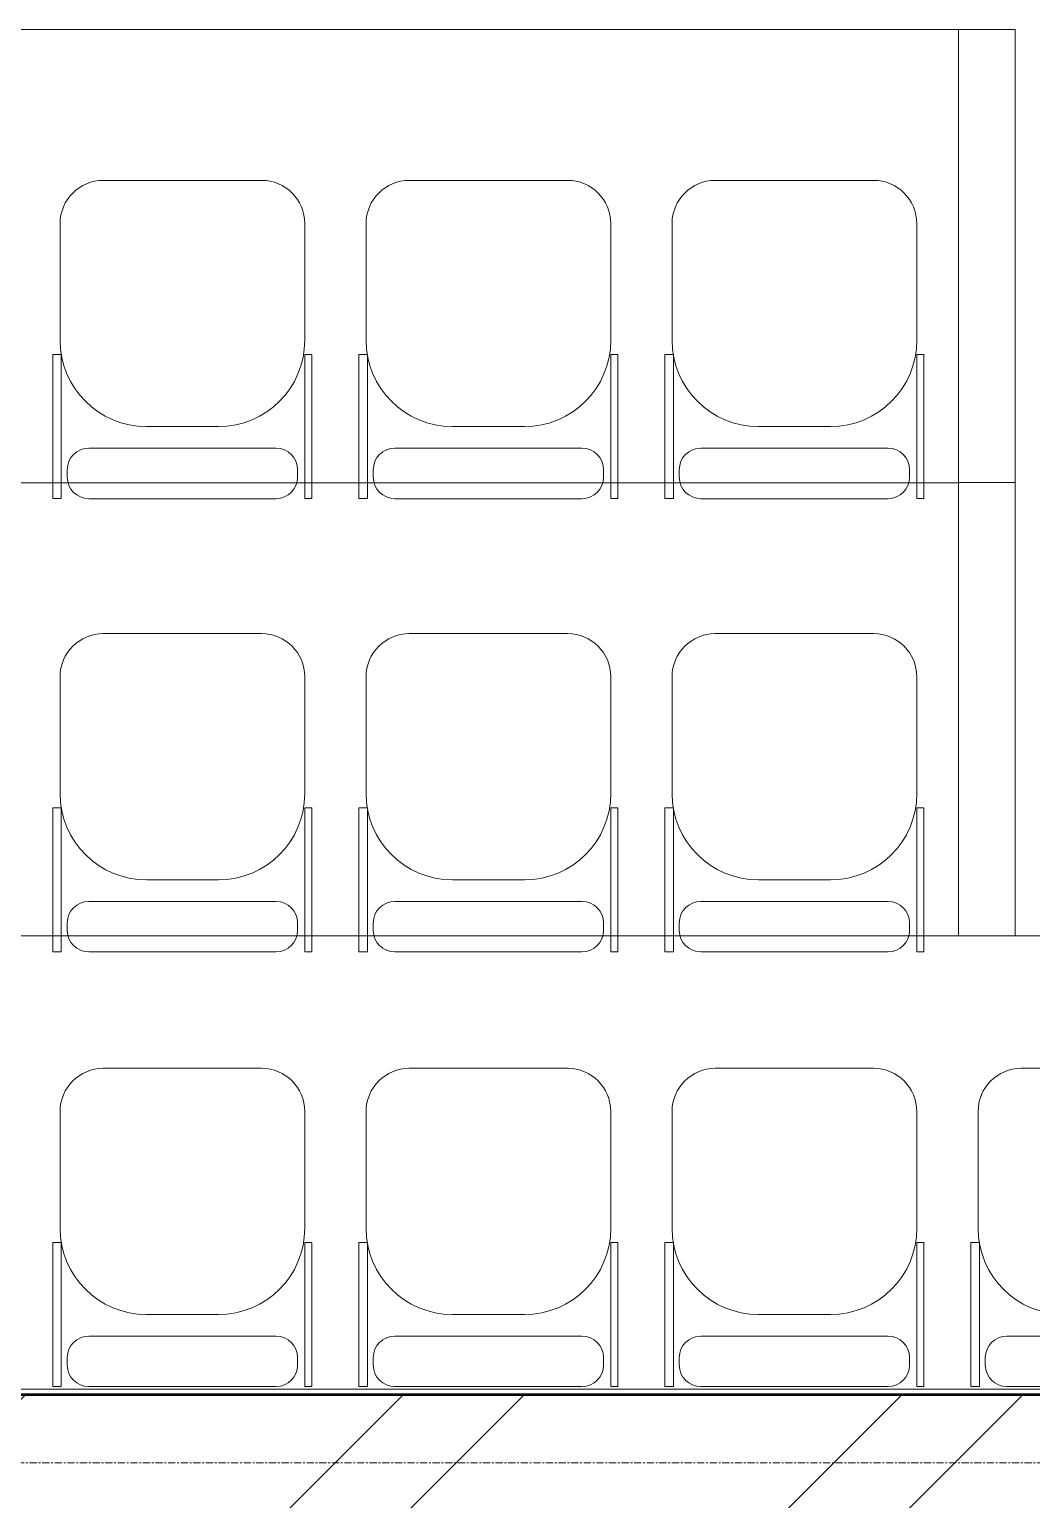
# Model space of a CAD drawing. Header units: inches. Extents: x 22 to 382261, y 22 to 371281.
# Drawn here: x 106333 to 108101, y 51781 to 54376 of the extents above; entities that cross this region are included whole.
import ezdxf

# ---------------------------------------------------------------- set-up
doc = ezdxf.new("R2010")
doc.units = ezdxf.units.IN
doc.header["$MEASUREMENT"] = 0
doc.linetypes.add('Grid Line 1_2_', pattern=[22.225, 12.7, -3.175, 3.175, -3.175])
for name, color, linetype, lineweight in [('A-FLOR', 192, 'Continuous', 9), ('A-WALL-PATT', 111, 'Continuous', 9), ('I-FURN', 30, 'Continuous', 9), ('I-WALL', 2, 'Continuous', 9), ('Q-CASE', 31, 'Continuous', 9), ('S-GRID', 1, 'Continuous', 9)]:
    doc.layers.add(name, color=color, linetype=linetype, lineweight=lineweight)

# ---------------------------------------------------------------- blocks, each defined once
blk = doc.blocks.new('Casework 10 - Casework 10-654344-01-GROUND FLOOR FURNITURE PLAN')
at = {"layer": 'Q-CASE'}
for p, q in [((6068.5, -2981.8), (6068.5, -2181.8)), ((6168.5, -2181.8), (6068.5, -2181.8)), ((6168.5, -2181.8), (6168.5, -2981.8)), ((6068.5, -3781.8), (6068.5, -2981.8)), ((6168.5, -2981.8), (6068.5, -2981.8)), ((6168.5, -2981.8), (6168.5, -3781.8))]:
    blk.add_line(p, q, dxfattribs=at)
blk = doc.blocks.new('Chair - Auditorium_0001 - Copy - Chair - Auditorium_0001 - Copy-940343-01-GROUND FLOOR FURNITURE PLAN')
at = {"layer": 'I-FURN'}
for p, q in [((21, 497.5), (300.4, 497.5)), ((-55.2, 421.3), (-55.2, 215.3)), ((376.6, 421.3), (376.6, 215.3)), ((-67.9, -64.1), (-67.9, 189.9)), ((-67.9, 189.9), (-53, 189.9)), ((-53, -64.1), (-53, 189.9)), ((389.3, 189.9), (376.6, 189.9)), ((376.6, 189.9), (376.6, -64.1)), ((389.3, 189.9), (389.3, -64.1)), ((97.2, 62.9), (224.2, 62.9)), ((-4.4, 24.9), (325.8, 24.9)), ((-42.5, -13.2), (-42.5, -26.2)), ((363.9, -13.2), (363.9, -26.2)), ((-67.9, -64.1), (-53, -64.1)), ((-4.4, -64.3), (325.8, -64.3)), ((389.3, -64.1), (376.6, -64.1))]:
    blk.add_line(p, q, dxfattribs=at)
for centre, radius, start, end in [((21, 421.3), 76.2, 90, 180), ((300.4, 421.3), 76.2, 360, 90), ((97.2, 215.3), 152.4, 180, 270), ((224.2, 215.3), 152.4, 270, 0), ((-4.4, -13.2), 38.1, 90, 180), ((325.8, -13.2), 38.1, 360, 90), ((-4.4, -26.2), 38.1, 180, 270), ((325.8, -26.2), 38.1, 270, 0)]:
    blk.add_arc(centre, radius, start, end, dxfattribs=at)

msp = doc.modelspace()

# ---------------------------------------------------------------- hatches: boundary and pattern name
at = {"layer": 'A-WALL-PATT'}
h = msp.add_hatch(dxfattribs=at)
h.set_pattern_fill('FP_1', color=256, style=0, pattern_type=2)
h.set_pattern_definition([(45, (101903.7, 56557.85), (-440.033, 440.033), []), (45, (101903.7, 57224.6), (-440.033, 440.033), [])])
h.paths.add_polyline_path([(120729.9, 51736), (120729.9, 51966), (116034.9, 51966), (116034.9, 51736), (118911.6, 51736)])
h.paths.add_polyline_path([(91199.9, 51736), (114084.9, 51736), (114084.9, 51966), (90484.9, 51966), (90484.9, 51736)])

# ---------------------------------------------------------------- linework, layer by layer
at = {"layer": 'A-FLOR'}
for p, q in [((107972.2, 54376), (103559.6, 54376)), ((107972.2, 52776), (107972.2, 54376)), ((107972.2, 53576), (103559.6, 53576)), ((113884.9, 52776), (103559.6, 52776)), ((103584.9, 51976), (113884.9, 51976))]:
    msp.add_line(p, q, dxfattribs=at)
at = {"layer": 'I-WALL', "lineweight": 50}
msp.add_line((114084.9, 51966), (103584.9, 51966), dxfattribs=at)
at = {"layer": 'S-GRID', "linetype": 'Grid Line 1_2_'}
msp.add_line((88819.9, 51846), (127085.5, 51846), dxfattribs=at)

# ---------------------------------------------------------------- block references
at = {"layer": 'I-FURN'}
for p in [(106442.2, 53612.1), (106982.2, 53612.1), (107522.2, 53612.1), (106442.2, 52812.1), (106982.2, 52812.1), (107522.2, 52812.1), (106442.2, 52044.9), (106982.2, 52044.9), (107522.2, 52044.9), (108062.2, 52044.9)]:
    msp.add_blockref('Chair - Auditorium_0001 - Copy - Chair - Auditorium_0001 - Copy-940343-01-GROUND FLOOR FURNITURE PLAN', p, dxfattribs=at)
at = {"layer": 'Q-CASE'}
msp.add_blockref('Casework 10 - Casework 10-654344-01-GROUND FLOOR FURNITURE PLAN', (101903.7, 56557.9), dxfattribs=at)

doc.saveas('drawing.dxf')
